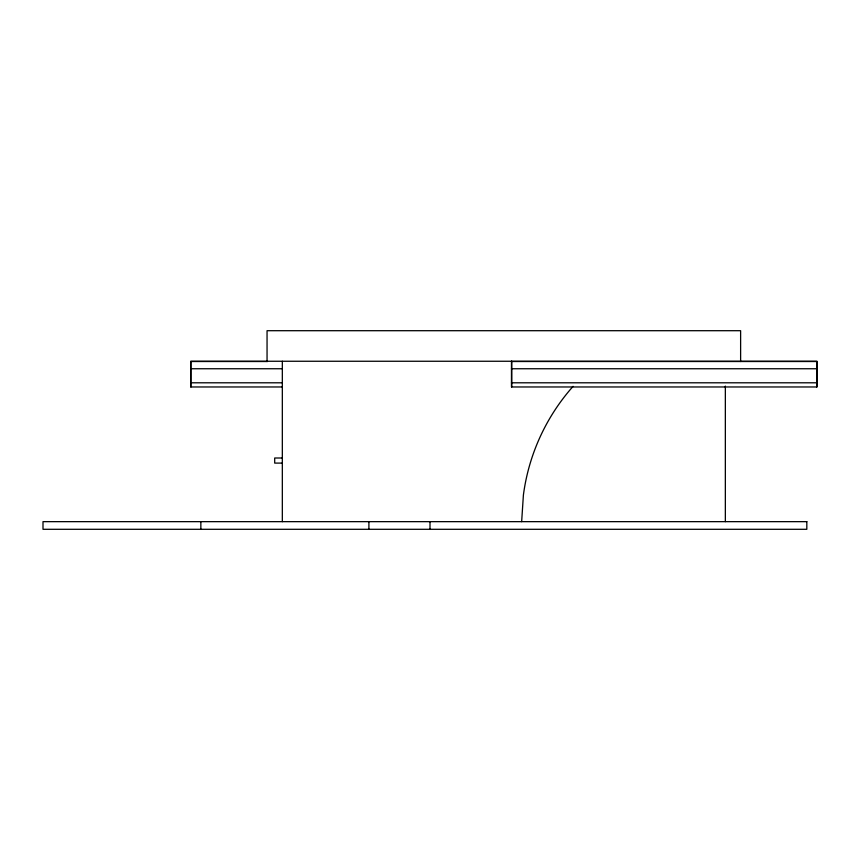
<?xml version="1.0" encoding="UTF-8"?>
<svg xmlns="http://www.w3.org/2000/svg" width="860" height="860" viewBox="0 0 860 860"><rect width="100%" height="100%" fill="white"/><g stroke="black" fill="none" stroke-linecap="round" stroke-linejoin="round"><path stroke-width="1.29" d="M521.654 521.654L523.396 495.07A203.68 203.68 0 0 1 573.082 386.355M267.471 361.512L190.931 361.512L190.931 386.968M511.474 361.512L816.742 361.512L816.742 386.968M190.673 368.746L282.327 368.746M511.474 368.746L817 368.746M190.673 382.797L282.327 382.797M511.474 382.797L817 382.797M282.327 386.968L190.673 386.968L190.673 361.254L817 361.254L817 386.968L511.474 386.968L511.474 361.254M282.327 458.004L274.695 458.004L274.695 463.099L282.327 463.099M740.621 361.512L740.621 330.702L267.051 330.702L267.051 361.512M725.346 386.097L725.346 521.654M511.732 361.254L511.732 386.968M430 521.654L430 529.298M368.897 521.654L368.897 529.298M282.327 361.254L282.327 521.654M200.853 521.654L200.853 529.298M806.82 521.654L43 521.654L43 529.298L806.82 529.298L806.82 521.654"/></g></svg>
